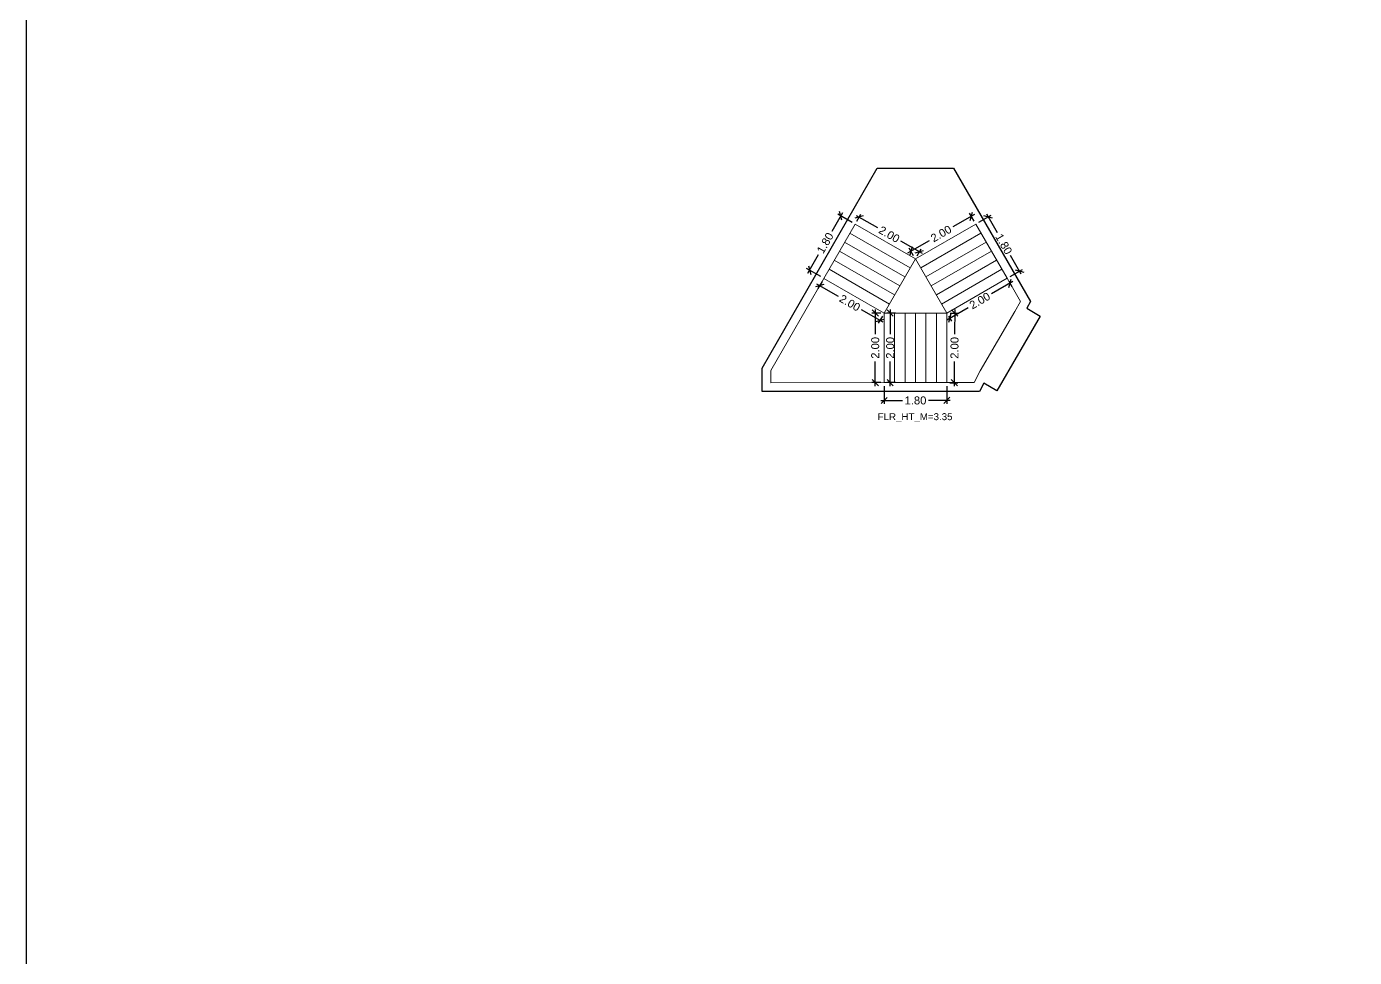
# Model space of a CAD drawing. Header units: metres. Extents: x 256329 to 886268, y -249371 to 355.
# Drawn here: x 281905.09 to 281943.25, y -477.82 to -451.07 of the extents above; entities that cross this region are included whole.
import ezdxf

# ---------------------------------------------------------------- set-up
doc = ezdxf.new("R2010")
doc.units = ezdxf.units.M
doc.header["$MEASUREMENT"] = 0
doc.header["$PDMODE"] = 35
doc.linetypes.add('CONTINOUS', pattern=[0])
doc.layers.get('0').update_dxf_attribs({"lineweight": 18})
doc.layers.get('Defpoints').update_dxf_attribs({"lineweight": 20})
doc.layers.add('BLK_1_FLR_34_STAIR_3', color=7, linetype='Continuous')
for name, color, linetype, lineweight in [('BLK_1_FLR_34_STAIR_3_FLIGHT_1', 7, 'Continuous', 0), ('BLK_1_FLR_34_STAIR_3_FLIGHT_2', 7, 'Continuous', 0), ('BLK_1_FLR_34_STAIR_3_FLIGHT_3', 7, 'Continuous', 0), ('BLK_1_FLR_34_STAIR_3_LANDING_1', 7, 'Continuous', 0), ('BLK_1_FLR_34_STAIR_3_LANDING_2', 7, 'Continuous', 0)]:
    doc.layers.add(name, color=color, linetype=linetype, lineweight=lineweight)
doc.layers.add('SPA COMMENT', color=7, linetype='Continuous', true_color=0xeb0505)
doc.styles.get("Standard").update_dxf_attribs({"font": 'arial.ttf'})
doc.dimstyles.new('METRIC DIM', dxfattribs={"dimtxt": 0.23, "dimasz": 0.18, "dimexe": 0.1, "dimexo": 0.1, "dimgap": 0.09, "dimtad": 0, "dimzin": 0, "dimdsep": 46, "dimtxsty": 'Standard', "dimblk": 'OBLIQUE', "dimcen": 0, "dimdle": 0.1, "dimclrd": 147, "dimclre": 147, "dimclrt": 7, "dimadec": 0, "dimazin": 0, "dimtfac": 1, "dimtofl": 0, "dimtmove": 0, "dimatfit": 2, "dimfxl": 0.125, "dimtolj": 1, "dimtzin": 0, "dimarcsym": 0})

# ---------------------------------------------------------------- blocks, each defined once
blk = doc.blocks.new('_Oblique')
at = {"color": 0, "linetype": 'ByBlock', "lineweight": -2}
blk.add_line((-0.5, -0.5), (0.5, 0.5), dxfattribs=at)
blk = doc.blocks.new('*D613')
at = {"layer": 'BLK_1_FLR_34_STAIR_3_FLIGHT_2', "color": 147, "lineweight": -2, "transparency": 16777216}
for p, q in [((281929.7387, -461.39916), (281929.738884, -461.911132)), ((281931.5387, -461.398513), (281931.538884, -461.910485)), ((281929.638849, -461.811168), (281930.261349, -461.810944)), ((281931.638849, -461.810449), (281931.016348, -461.810672))]:
    blk.add_line(p, q, dxfattribs=at)
at = {"layer": 'Defpoints', "color": 0, "linetype": 'CONTINOUS', "transparency": 16777216}
for p in [(281929.738664, -461.29916, 0.042641), (281931.538664, -461.298513, 0.042641), (281929.738849, -461.811132)]:
    blk.add_point(p, dxfattribs=at)
at = {"layer": 'BLK_1_FLR_34_STAIR_3_FLIGHT_2', "color": 147, "linetype": 'CONTINOUS', "lineweight": -2, "transparency": 16777216, "xscale": 0.18, "yscale": 0.18, "zscale": 0.18}
for p, rotation in [((281929.738849, -461.811132), 180.020597), ((281931.538849, -461.810485), 0.020597)]:
    blk.add_blockref('_Oblique', p, dxfattribs=dict(at, rotation=rotation))
at = {"layer": 'BLK_1_FLR_34_STAIR_3_FLIGHT_2', "color": 7, "linetype": 'CONTINOUS', "transparency": 16777216, "insert": (281930.638849, -461.810808), "char_height": 0.23, "attachment_point": 5, "rotation": 0.0205967}
blk.add_mtext('\\A1;1.80', dxfattribs=at)
blk = doc.blocks.new('*D614')
at = {"layer": 'BLK_1_FLR_34_STAIR_3_FLIGHT_1', "color": 147, "lineweight": -2, "transparency": 16777216}
for p, q in [((281932.330187, -456.469188), (281931.714261, -456.823332)), ((281932.320787, -456.65346), (281932.19365, -456.432343)), ((281930.421645, -457.566558), (281931.037571, -457.212414)), ((281930.585629, -457.651139), (281930.458491, -457.430021))]:
    blk.add_line(p, q, dxfattribs=at)
at = {"layer": 'Defpoints', "color": 0, "linetype": 'CONTINOUS', "transparency": 16777216}
for p in [(281932.370633, -456.740152, 0.042641), (281930.508336, -457.516712), (281930.635474, -457.73783, 0.042641)]:
    blk.add_point(p, dxfattribs=at)
at = {"layer": 'BLK_1_FLR_34_STAIR_3_FLIGHT_1', "color": 147, "linetype": 'CONTINOUS', "lineweight": -2, "transparency": 16777216, "xscale": 0.18, "yscale": 0.18, "zscale": 0.18}
for p, rotation in [((281932.243495, -456.519034), 29.897956), ((281930.508336, -457.516712), 209.897956)]:
    blk.add_blockref('_Oblique', p, dxfattribs=dict(at, rotation=rotation))
at = {"layer": 'BLK_1_FLR_34_STAIR_3_FLIGHT_1', "color": 7, "linetype": 'CONTINOUS', "transparency": 16777216, "insert": (281931.375916, -457.017873), "char_height": 0.23, "attachment_point": 5, "rotation": 29.8979558}
blk.add_mtext('\\A1;2.00', dxfattribs=at)
blk = doc.blocks.new('*D615')
at = {"layer": 'BLK_1_FLR_34_STAIR_3_FLIGHT_3', "color": 147, "lineweight": -2, "transparency": 16777216}
for p, q in [((281928.930016, -456.490833), (281929.54537, -456.844432)), ((281928.951205, -456.65467), (281929.066543, -456.453951)), ((281930.837517, -457.586934), (281930.222163, -457.233335)), ((281930.685297, -457.651125), (281930.800635, -457.450407))]:
    blk.add_line(p, q, dxfattribs=at)
at = {"layer": 'Defpoints', "color": 0, "linetype": 'CONTINOUS', "transparency": 16777216}
for p in [(281928.901382, -456.741375, 0.042641), (281929.01672, -456.540656), (281930.635474, -457.73783, 0.042641)]:
    blk.add_point(p, dxfattribs=at)
at = {"layer": 'BLK_1_FLR_34_STAIR_3_FLIGHT_3', "color": 147, "linetype": 'CONTINOUS', "lineweight": -2, "transparency": 16777216, "xscale": 0.18, "yscale": 0.18, "zscale": 0.18}
for p, rotation in [((281929.01672, -456.540656), 150.117187), ((281930.750813, -457.537111), 330.117187)]:
    blk.add_blockref('_Oblique', p, dxfattribs=dict(at, rotation=rotation))
at = {"layer": 'BLK_1_FLR_34_STAIR_3_FLIGHT_3', "color": 7, "linetype": 'CONTINOUS', "transparency": 16777216, "insert": (281929.883766, -457.038883), "char_height": 0.23, "attachment_point": 5, "rotation": 330.1171874}
blk.add_mtext('\\A1;2.00', dxfattribs=at)
blk = doc.blocks.new('*D616')
at = {"layer": 'BLK_1_FLR_34_STAIR_3_LANDING_1', "color": 147, "lineweight": -2, "transparency": 16777216}
for p, q in [((281931.638663, -459.298961), (281931.865943, -459.299978)), ((281931.766391, -459.199532), (281931.763214, -459.909348)), ((281931.756543, -461.399729), (281931.75972, -460.689913)), ((281931.62971, -461.29916), (281931.856989, -461.300177))]:
    blk.add_line(p, q, dxfattribs=at)
at = {"layer": 'Defpoints', "color": 0, "linetype": 'CONTINOUS', "transparency": 16777216}
for p in [(281931.538664, -459.298513, 0.042641), (281931.529711, -461.298712, 0.042641), (281931.75699, -461.29973)]:
    blk.add_point(p, dxfattribs=at)
at = {"layer": 'BLK_1_FLR_34_STAIR_3_LANDING_1', "color": 147, "linetype": 'CONTINOUS', "lineweight": -2, "transparency": 16777216, "xscale": 0.18, "yscale": 0.18, "zscale": 0.18}
for p, rotation in [((281931.765944, -459.299531), 89.743523), ((281931.75699, -461.29973), 269.743523)]:
    blk.add_blockref('_Oblique', p, dxfattribs=dict(at, rotation=rotation))
at = {"layer": 'BLK_1_FLR_34_STAIR_3_LANDING_1', "color": 7, "linetype": 'CONTINOUS', "transparency": 16777216, "insert": (281931.761467, -460.29963), "char_height": 0.23, "attachment_point": 5, "rotation": 89.7435229}
blk.add_mtext('\\A1;2.00', dxfattribs=at)
blk = doc.blocks.new('*D617')
at = {"layer": 'BLK_1_FLR_34_STAIR_3_LANDING_1', "color": 147, "lineweight": -2, "transparency": 16777216}
for p, q in [((281933.440596, -458.394126), (281932.826182, -458.748703)), ((281933.320322, -458.38578), (281933.403967, -458.530721)), ((281931.535698, -459.493439), (281932.150112, -459.138862)), ((281931.588648, -459.385125), (281931.672294, -459.530067))]:
    blk.add_line(p, q, dxfattribs=at)
at = {"layer": 'Defpoints', "color": 0, "linetype": 'CONTINOUS', "transparency": 16777216}
for p in [(281933.270338, -458.299168, 0.042641), (281933.353984, -458.444109), (281931.538664, -459.298513, 0.042641)]:
    blk.add_point(p, dxfattribs=at)
at = {"layer": 'BLK_1_FLR_34_STAIR_3_LANDING_1', "color": 147, "linetype": 'CONTINOUS', "lineweight": -2, "transparency": 16777216, "xscale": 0.18, "yscale": 0.18, "zscale": 0.18}
for p, rotation in [((281933.353984, -458.444109), 29.98915999999999), ((281931.62231, -459.443455), 209.98916)]:
    blk.add_blockref('_Oblique', p, dxfattribs=dict(at, rotation=rotation))
at = {"layer": 'BLK_1_FLR_34_STAIR_3_LANDING_1', "color": 7, "linetype": 'CONTINOUS', "transparency": 16777216, "insert": (281932.488147, -458.943782), "char_height": 0.23, "attachment_point": 5, "rotation": 29.9891596}
blk.add_mtext('\\A1;2.00', dxfattribs=at)
blk = doc.blocks.new('*D618')
at = {"layer": 'BLK_1_FLR_34_STAIR_3_LANDING_2', "color": 147, "lineweight": -2, "transparency": 16777216}
for p, q in [((281927.798273, -458.460361), (281928.413627, -458.81396)), ((281927.954749, -458.388763), (281927.835155, -458.596888)), ((281929.705775, -459.556462), (281929.09042, -459.202863)), ((281929.688842, -459.385218), (281929.569247, -459.593344))]:
    blk.add_line(p, q, dxfattribs=at)
at = {"layer": 'Defpoints', "color": 0, "linetype": 'CONTINOUS', "transparency": 16777216}
for p in [(281928.004572, -458.302058, 0.042641), (281927.884977, -458.510184), (281929.738664, -459.298513, 0.042641)]:
    blk.add_point(p, dxfattribs=at)
at = {"layer": 'BLK_1_FLR_34_STAIR_3_LANDING_2', "color": 147, "linetype": 'CONTINOUS', "lineweight": -2, "transparency": 16777216, "xscale": 0.18, "yscale": 0.18, "zscale": 0.18}
for p, rotation in [((281927.884977, -458.510184), 150.117187), ((281929.61907, -459.506639), 330.117187)]:
    blk.add_blockref('_Oblique', p, dxfattribs=dict(at, rotation=rotation))
at = {"layer": 'BLK_1_FLR_34_STAIR_3_LANDING_2', "color": 7, "linetype": 'CONTINOUS', "transparency": 16777216, "insert": (281928.752024, -459.008411), "char_height": 0.23, "attachment_point": 5, "rotation": 330.1171874}
blk.add_mtext('\\A1;2.00', dxfattribs=at)
blk = doc.blocks.new('*D619')
at = {"layer": 'BLK_1_FLR_34_STAIR_3_LANDING_2', "color": 147, "lineweight": -2, "transparency": 16777216}
for p, q in [((281929.638664, -459.298513), (281929.383014, -459.298513)), ((281929.483014, -459.198513), (281929.483014, -459.908227)), ((281929.483014, -461.398513), (281929.483014, -460.6888)), ((281929.638664, -461.298513), (281929.383014, -461.298513))]:
    blk.add_line(p, q, dxfattribs=at)
at = {"layer": 'Defpoints', "color": 0, "linetype": 'CONTINOUS', "transparency": 16777216}
for p in [(281929.738664, -459.298513, 0.042641), (281929.483014, -461.298513), (281929.738664, -461.298513, 0.042641)]:
    blk.add_point(p, dxfattribs=at)
at = {"layer": 'BLK_1_FLR_34_STAIR_3_LANDING_2', "color": 147, "linetype": 'CONTINOUS', "lineweight": -2, "transparency": 16777216, "xscale": 0.18, "yscale": 0.18, "zscale": 0.18}
for p, rotation in [((281929.483014, -459.298513), 90), ((281929.483014, -461.298513), 270)]:
    blk.add_blockref('_Oblique', p, dxfattribs=dict(at, rotation=rotation))
at = {"layer": 'BLK_1_FLR_34_STAIR_3_LANDING_2', "color": 7, "linetype": 'CONTINOUS', "transparency": 16777216, "insert": (281929.483014, -460.298513), "char_height": 0.23, "attachment_point": 5, "rotation": 90}
blk.add_mtext('\\A1;2.00', dxfattribs=at)
blk = doc.blocks.new('*D620')
at = {"layer": 'BLK_1_FLR_34_STAIR_3_FLIGHT_1', "color": 147, "lineweight": -2, "transparency": 16777216}
for p, q in [((281932.457245, -456.690168), (281932.813174, -456.484762)), ((281932.676579, -456.448134), (281932.987727, -456.987293)), ((281933.676251, -458.180374), (281933.365103, -457.641214)), ((281933.35695, -458.249184), (281933.712879, -458.043778))]:
    blk.add_line(p, q, dxfattribs=at)
at = {"layer": 'Defpoints', "color": 0, "linetype": 'CONTINOUS', "transparency": 16777216}
for p in [(281932.370633, -456.740152, 0.042641), (281933.270338, -458.299168, 0.042641), (281933.626267, -458.093762)]:
    blk.add_point(p, dxfattribs=at)
at = {"layer": 'BLK_1_FLR_34_STAIR_3_FLIGHT_1', "color": 147, "linetype": 'CONTINOUS', "lineweight": -2, "transparency": 16777216, "xscale": 0.18, "yscale": 0.18, "zscale": 0.18}
for p, rotation in [((281932.726562, -456.534746), 119.98916), ((281933.626267, -458.093762), 299.98916)]:
    blk.add_blockref('_Oblique', p, dxfattribs=dict(at, rotation=rotation))
at = {"layer": 'BLK_1_FLR_34_STAIR_3_FLIGHT_1', "color": 7, "linetype": 'CONTINOUS', "transparency": 16777216, "insert": (281933.176415, -457.314254), "char_height": 0.23, "attachment_point": 5, "rotation": 299.9891596}
blk.add_mtext('\\A1;1.80', dxfattribs=at)
blk = doc.blocks.new('*D621')
at = {"layer": 'BLK_1_FLR_34_STAIR_3_FLIGHT_3', "color": 147, "lineweight": -2, "transparency": 16777216}
for p, q in [((281928.542081, -456.419577), (281928.231934, -456.959313)), ((281928.814677, -456.691552), (281928.405554, -456.456459)), ((281927.545626, -458.153669), (281927.855773, -457.613933)), ((281927.917867, -458.252235), (281927.508744, -458.017142))]:
    blk.add_line(p, q, dxfattribs=at)
at = {"layer": 'Defpoints', "color": 0, "linetype": 'CONTINOUS', "transparency": 16777216}
for p in [(281928.901382, -456.741375, 0.042641), (281927.595449, -458.066965), (281928.004572, -458.302058, 0.042641)]:
    blk.add_point(p, dxfattribs=at)
at = {"layer": 'BLK_1_FLR_34_STAIR_3_FLIGHT_3', "color": 147, "linetype": 'CONTINOUS', "lineweight": -2, "transparency": 16777216, "xscale": 0.18, "yscale": 0.18, "zscale": 0.18}
for p, rotation in [((281928.492258, -456.506282), 60.117187), ((281927.595449, -458.066965), 240.1171869999999)]:
    blk.add_blockref('_Oblique', p, dxfattribs=dict(at, rotation=rotation))
at = {"layer": 'BLK_1_FLR_34_STAIR_3_FLIGHT_3', "color": 7, "linetype": 'CONTINOUS', "transparency": 16777216, "insert": (281928.043853, -457.286623), "char_height": 0.23, "attachment_point": 5, "rotation": 60.1171874}
blk.add_mtext('\\A1;1.80', dxfattribs=at)
blk = doc.blocks.new('*D632')
at = {"layer": 'BLK_1_FLR_34_STAIR_3_FLIGHT_2', "color": 147, "lineweight": -2, "transparency": 16777216}
for p, q in [((281930.067756, -459.298513), (281929.812105, -459.298513)), ((281929.912105, -459.198513), (281929.912105, -459.908227)), ((281929.912105, -461.398513), (281929.912105, -460.6888)), ((281930.067756, -461.298513), (281929.812105, -461.298513))]:
    blk.add_line(p, q, dxfattribs=at)
at = {"layer": 'Defpoints', "color": 0, "linetype": 'CONTINOUS', "transparency": 16777216}
for p in [(281930.167756, -459.298513, 0.042641), (281929.912105, -461.298513), (281930.167756, -461.298513, 0.042641)]:
    blk.add_point(p, dxfattribs=at)
at = {"layer": 'BLK_1_FLR_34_STAIR_3_FLIGHT_2', "color": 147, "linetype": 'CONTINOUS', "lineweight": -2, "transparency": 16777216, "xscale": 0.18, "yscale": 0.18, "zscale": 0.18}
for p, rotation in [((281929.912105, -459.298513), 90), ((281929.912105, -461.298513), 270)]:
    blk.add_blockref('_Oblique', p, dxfattribs=dict(at, rotation=rotation))
at = {"layer": 'BLK_1_FLR_34_STAIR_3_FLIGHT_2', "color": 7, "linetype": 'CONTINOUS', "transparency": 16777216, "insert": (281929.912105, -460.298513), "char_height": 0.23, "attachment_point": 5, "rotation": 90}
blk.add_mtext('\\A1;2.00', dxfattribs=at)

msp = doc.modelspace()

# ---------------------------------------------------------------- linework, layer by layer
at = {"layer": 'BLK_1_FLR_34_STAIR_3', "color": 7, "linetype": 'CONTINOUS'}
msp.add_lwpolyline([(281929.533133, -455.133522), (281931.735926, -455.133522), (281933.947489, -458.965735), (281933.834357, -459.161535), (281934.222882, -459.391296), (281932.977191, -461.529477), (281932.601317, -461.313087), (281932.481583, -461.551793), (281926.229841, -461.553357), (281926.229673, -460.882405)], close=True, dxfattribs=at)
at = {"layer": 'BLK_1_FLR_34_STAIR_3_FLIGHT_1', "color": 3, "linetype": 'CONTINOUS'}
for p, q in [((281930.635474, -457.73783), (281932.370633, -456.740152)), ((281930.78891, -457.999333), (281932.520584, -456.999988)), ((281930.938861, -458.259169), (281932.670535, -457.259824)), ((281931.088812, -458.519005), (281932.820486, -457.51966)), ((281931.238763, -458.778841), (281932.970437, -457.779496)), ((281931.388714, -459.038677), (281933.120387, -458.039332)), ((281931.538664, -459.298513), (281933.270338, -458.299168))]:
    msp.add_line(p, q, dxfattribs=at)
at = {"layer": 'BLK_1_FLR_34_STAIR_3_FLIGHT_1', "ltscale": 0.05}
msp.add_lwpolyline([(281930.635474, -457.73783), (281931.538664, -459.298513), (281933.270338, -458.299168), (281932.370633, -456.740152), (281930.635474, -457.73783)], dxfattribs=at)
at = {"layer": 'BLK_1_FLR_34_STAIR_3_FLIGHT_2', "color": 3, "linetype": 'CONTINOUS'}
for p, q in [((281929.738664, -459.298513), (281929.738664, -461.298513)), ((281930.038664, -459.298513), (281930.038664, -461.298513)), ((281930.338664, -459.298513), (281930.338664, -461.298513)), ((281930.638664, -459.298513), (281930.638664, -461.298513)), ((281930.938664, -459.298513), (281930.938664, -461.298513)), ((281931.238664, -459.298513), (281931.238664, -461.298513)), ((281931.538664, -459.298513), (281931.538664, -461.298513))]:
    msp.add_line(p, q, dxfattribs=at)
at = {"layer": 'BLK_1_FLR_34_STAIR_3_FLIGHT_2', "color": 7, "linetype": 'CONTINOUS'}
msp.add_lwpolyline([(281931.538664, -459.298513), (281929.738664, -459.298513), (281929.738664, -461.298513), (281931.538664, -461.298513)], close=True, dxfattribs=at)
at = {"layer": 'BLK_1_FLR_34_STAIR_3_FLIGHT_3', "color": 3, "linetype": 'CONTINOUS'}
for p, q in [((281930.635474, -457.73783), (281928.901382, -456.741375)), ((281930.486006, -457.997944), (281928.751913, -457.001489)), ((281930.187069, -458.518172), (281928.452977, -457.521716)), ((281930.336538, -458.258058), (281928.602445, -457.261602)), ((281930.037601, -458.778286), (281928.303509, -457.78183)), ((281929.738664, -459.298513), (281928.004572, -458.302058)), ((281929.888133, -459.038399), (281928.15404, -458.041944))]:
    msp.add_line(p, q, dxfattribs=at)
at = {"layer": 'BLK_1_FLR_34_STAIR_3_FLIGHT_3', "color": 7, "linetype": 'CONTINOUS'}
msp.add_lwpolyline([(281928.901382, -456.741375), (281928.004572, -458.302058), (281929.738664, -459.298513), (281930.635474, -457.73783), (281928.901382, -456.741375)], dxfattribs=at)
at = {"layer": 'BLK_1_FLR_34_STAIR_3_LANDING_1', "color": 7, "linetype": 'CONTINOUS'}
msp.add_lwpolyline([(281931.538664, -459.298513), (281931.538664, -461.298513), (281932.325227, -461.298513), (281932.495181, -460.959686), (281932.495181, -460.959686), (281933.489563, -459.251933), (281933.489563, -459.251933), (281933.654969, -458.965659), (281933.270338, -458.299168), (281931.539878, -459.30061)], dxfattribs=at)
at = {"layer": 'BLK_1_FLR_34_STAIR_3_LANDING_2', "color": 7, "linetype": 'CONTINOUS'}
msp.add_lwpolyline([(281929.738664, -459.298513), (281928.004572, -458.302058), (281926.483009, -460.949975), (281926.483097, -461.299975), (281929.738664, -461.298513), (281929.738664, -459.298513)], dxfattribs=at)
at = {"layer": 'SPA COMMENT'}
msp.add_lwpolyline([(282019.533834, -923.457838), (281905.092794, -923.457838), (281905.092794, 21.834427), (282019.533834, 21.834427)], close=True, dxfattribs=at)

# ---------------------------------------------------------------- texts
at = {"layer": 'BLK_1_FLR_34_STAIR_3', "color": 7, "linetype": 'CONTINOUS', "insert": (281931.703201, -462.176274, -0.042641), "char_height": 0.2, "attachment_point": 3}
msp.add_mtext_dynamic_manual_height_columns('FLR_HT_M=3.35', width=2.272281, gutter_width=0.405, heights=[0.300679], dxfattribs=at)

# ---------------------------------------------------------------- dimensions: what is measured, and where the dimension line sits
at = {"layer": 'BLK_1_FLR_34_STAIR_3_FLIGHT_1', "color": 2, "linetype": 'CONTINOUS'}
dim = msp.add_aligned_dim(p1=(281932.370633, -456.740152), p2=(281930.635474, -457.73783), distance=-0.255063, dimstyle='METRIC DIM', override={"dimfxl": 0.18}, dxfattribs=at)
dim.commit()
dim.dimension.update_dxf_attribs({"geometry": '*D614', "text_midpoint": (281931.375916, -457.017873, -0.042641)})
at = {"layer": 'BLK_1_FLR_34_STAIR_3_FLIGHT_1', "color": 1, "linetype": 'CONTINOUS'}
dim = msp.add_aligned_dim(p1=(281932.370633, -456.740152), p2=(281933.270338, -458.299168), distance=0.410947, dimstyle='METRIC DIM', override={"dimfxl": 0.18}, dxfattribs=at)
dim.commit()
dim.dimension.update_dxf_attribs({"geometry": '*D620', "text_midpoint": (281933.176415, -457.314254, -0.042641)})
at = {"layer": 'BLK_1_FLR_34_STAIR_3_FLIGHT_2', "color": 2, "linetype": 'CONTINOUS'}
dim = msp.add_aligned_dim(p1=(281930.167756, -459.298513), p2=(281930.167756, -461.298513), distance=-0.255651, dimstyle='METRIC DIM', override={"dimfxl": 0.18}, dxfattribs=at)
dim.commit()
dim.dimension.update_dxf_attribs({"geometry": '*D632', "text_midpoint": (281929.912105, -460.298513, -0.042641)})
at = {"layer": 'BLK_1_FLR_34_STAIR_3_FLIGHT_2', "color": 1, "linetype": 'CONTINOUS'}
dim = msp.add_aligned_dim(p1=(281931.538664, -461.298513), p2=(281929.738664, -461.29916), distance=0.511972, dimstyle='METRIC DIM', override={"dimfxl": 0.18}, dxfattribs=at)
dim.commit()
dim.dimension.update_dxf_attribs({"geometry": '*D613', "text_midpoint": (281930.638849, -461.810808, -0.042641)})
at = {"layer": 'BLK_1_FLR_34_STAIR_3_FLIGHT_3', "color": 1, "linetype": 'CONTINOUS'}
dim = msp.add_aligned_dim(p1=(281928.901382, -456.741375), p2=(281928.004572, -458.302058), distance=-0.471858, dimstyle='METRIC DIM', override={"dimfxl": 0.18}, dxfattribs=at)
dim.commit()
dim.dimension.update_dxf_attribs({"geometry": '*D621', "text_midpoint": (281928.043853, -457.286623, -0.042641)})
at = {"layer": 'BLK_1_FLR_34_STAIR_3_FLIGHT_3', "color": 2, "linetype": 'CONTINOUS'}
dim = msp.add_aligned_dim(p1=(281930.635474, -457.73783), p2=(281928.901382, -456.741375), distance=-0.231497, dimstyle='METRIC DIM', override={"dimfxl": 0.18}, dxfattribs=at)
dim.commit()
dim.dimension.update_dxf_attribs({"geometry": '*D615', "text_midpoint": (281929.883766, -457.038883, -0.042641)})
at = {"layer": 'BLK_1_FLR_34_STAIR_3_LANDING_1', "color": 1, "linetype": 'CONTINOUS'}
dim = msp.add_aligned_dim(p1=(281931.538664, -459.298513), p2=(281933.270338, -458.299168), distance=-0.167346, dimstyle='METRIC DIM', override={"dimfxl": 0.18}, dxfattribs=at)
dim.commit()
dim.dimension.update_dxf_attribs({"geometry": '*D617', "text_midpoint": (281932.488147, -458.943782, -0.042641)})
at = {"layer": 'BLK_1_FLR_34_STAIR_3_LANDING_1', "color": 2, "linetype": 'CONTINOUS'}
dim = msp.add_aligned_dim(p1=(281931.538664, -459.298513), p2=(281931.529711, -461.298712), distance=0.227281, dimstyle='METRIC DIM', override={"dimfxl": 0.18}, dxfattribs=at)
dim.commit()
dim.dimension.update_dxf_attribs({"geometry": '*D616', "text_midpoint": (281931.761467, -460.29963, -0.042641)})
at = {"layer": 'BLK_1_FLR_34_STAIR_3_LANDING_2', "color": 1, "linetype": 'CONTINOUS'}
dim = msp.add_aligned_dim(p1=(281929.738664, -459.298513), p2=(281928.004572, -458.302058), distance=0.24004, dimstyle='METRIC DIM', override={"dimfxl": 0.18}, dxfattribs=at)
dim.commit()
dim.dimension.update_dxf_attribs({"geometry": '*D618', "text_midpoint": (281928.752024, -459.008411, -0.042641)})
at = {"layer": 'BLK_1_FLR_34_STAIR_3_LANDING_2', "color": 2, "linetype": 'CONTINOUS'}
dim = msp.add_aligned_dim(p1=(281929.738664, -459.298513), p2=(281929.738664, -461.298513), distance=-0.25565, dimstyle='METRIC DIM', override={"dimfxl": 0.18}, dxfattribs=at)
dim.commit()
dim.dimension.update_dxf_attribs({"geometry": '*D619', "text_midpoint": (281929.483014, -460.298513, -0.042641)})

doc.saveas('drawing.dxf')
